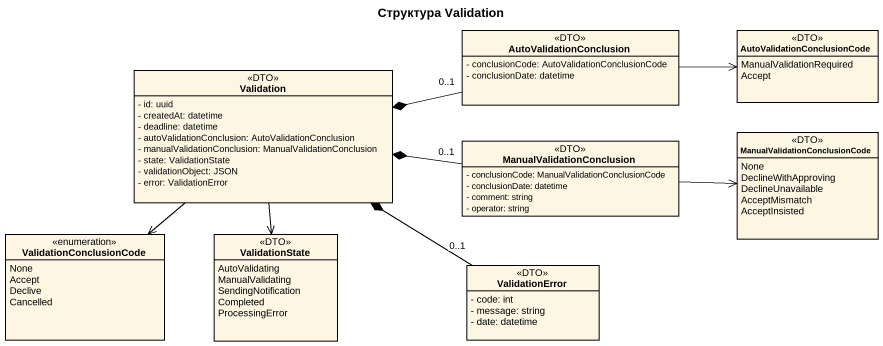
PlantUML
@startuml
title Структура Validation
hide circle
hide empty members
skinparam classAttributeIconSize 0
class AutoValidationConclusion <<DTO>> {
  - conclusionCode: AutoValidationConclusionCode
  - conclusionDate: datetime
}
enum AutoValidationConclusionCode <<DTO>> {
  ManualValidationRequired
  Accept
}
class Validation <<DTO>> {
  - id: uuid
  - createdAt: datetime
  - deadline: datetime
  - autoValidationConclusion: AutoValidationConclusion
  - manualValidationConclusion: ManualValidationConclusion
  - state: ValidationState
  - validationObject: JSON
  - error: ValidationError
}
class ManualValidationConclusion <<DTO>> {
  - conclusionCode: ManualValidationConclusionCode
  - conclusionDate: datetime
  - comment: string
  - operator: string
}
enum "ManualValidationConclusionCode" as ManualValidationConclusionCo <<DTO>> {
  None
  DeclineWithApproving
  DeclineUnavailable
  AcceptMismatch
  AcceptInsisted
}
enum ValidationConclusionCode {
  None
  Accept
  Declive
  Cancelled
}
enum ValidationState <<DTO>> {
  AutoValidating
  ManualValidating
  SendingNotification
  Completed
  ProcessingError
}
class ValidationError <<DTO>> {
  - code: int
  - message: string
  - date: datetime
}
AutoValidationConclusion -right-> AutoValidationConclusionCode
AutoValidationConclusion "0..1" -left-* Validation
Validation --> ValidationConclusionCode
Validation --> ValidationState
ManualValidationConclusion "0..1" -left-* Validation
ManualValidationConclusion -right-> ManualValidationConclusionCo
ValidationError "0..1" -up-* Validation
@enduml
